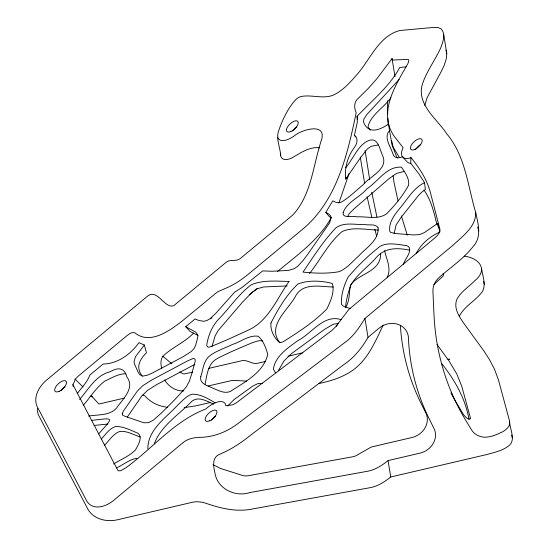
<?xml version="1.0" encoding="UTF-8"?>
<svg xmlns="http://www.w3.org/2000/svg" width="548" height="548" viewBox="0 0 548 548"><rect width="100%" height="100%" fill="white"/><g stroke="black" fill="none" stroke-linecap="round" stroke-linejoin="round"><path stroke-width="0.82" d="M380.607 253.286C381.36 271.582 359.735 273.116 351.028 284.33M280.658 155.447C280.192 147.57 276.226 139.576 278.302 131.753C281.987 120.985 286.727 110.511 293.981 101.654A7.453 3.425 -43.1 0 1 301.674 96.393C312.682 94.489 324.622 99.763 334.965 94.331C343.343 89.845 349.905 82.707 356.063 75.617C369.832 60.691 378.408 35.928 399.882 30.517L433.756 27.4L438.174 27.564L441.195 28.928C446.058 34.236 442.859 42.141 440.681 47.957C434.865 60.897 425.686 72.343 421.844 86.132C417.72 105.805 437.592 119.519 446.915 134.02C465.396 155.995 467.745 185.751 475.63 212.24L475.698 212.542C478.26 223.906 482.035 237.421 472.835 246.895C463.587 258.622 451.031 267.109 439.845 276.815A18.632 16.419 -27.7 0 0 432.927 291.426L434.002 314.874A282.426 248.902 -27.7 0 0 465.684 420.227L471.438 429.748A18.632 16.413 -27.6 0 0 484.364 437.208C490.905 437.304 497.111 434.461 502.879 431.646A22.982 10.419 -9.2 0 0 509.311 425.248L509.585 421.104L498.447 379.935L494.46 369.105L489.535 359.7L483.966 351.056L464.793 324.683C459.69 317.491 453.196 308.449 456.881 299.283C461.046 291.536 468.862 286.789 474.883 280.617C489.028 269.157 478.308 257.601 464.149 256.176M205.13 384.121C206.891 375.154 207.952 363.31 217.214 358.618C228.454 352.638 240.284 347.829 251.998 342.843C255.402 341.842 259.17 339.774 262.766 341.089M345.514 307.223C346.281 299.605 348.24 292.029 350.973 284.878C356.81 274.808 366.619 267.862 374.537 259.533C383.621 247.559 396.088 247.456 409.705 250.141M443.729 34.558L446.784 53.807L446.271 58.814L444.277 65.198L440.982 72.028L427.111 97.715L424.775 105.422M481.678 268.746C482.583 276.932 487.371 286.755 480.637 293.769C473.972 301.708 463.957 306.866 459.272 316.367M394.163 233.455L396.122 224.94L401.225 217.207L418.446 195.506L421.885 192.095L425.378 189.54L424.549 182.676L418.59 173.415L410.753 163.345A18.632 8.556 -43.1 0 1 406.986 161.653L403.15 157.488M410.753 163.345L410.849 157.742A18.632 8.556 -43.1 0 1 403.109 147.652L395.875 138.459C376.435 114.388 395.416 85.55 407.911 63.602L408.781 60.917A6.494 2.98 -43.1 0 0 407.952 59.369L392.772 60.04A6.494 2.98 -43.1 0 1 392.046 58.588L376.647 79.035L368.105 88.591L358.878 97.736C354.022 101.291 353.734 107.449 356.186 112.683C347.322 155.392 336.486 202.472 300.544 230.968L248.066 274.411A52.019 23.893 -43.1 0 1 229.53 286.59L217.467 291.913L182.039 321.162C169.51 330.759 150.029 345.13 134.897 332.876C132.089 331.574 129.17 334.061 126.992 335.623L77.953 376.394L75.131 379.223A18.632 8.556 -43.1 0 1 72.877 384.628L73.274 386.6M350.617 284.939C348.788 292.598 350.09 300.955 345.391 307.784M378.106 144.98L371.215 146.289L367.455 148.864L360.015 158.372L345.713 179.038C344.37 167.62 347.706 156.187 354.652 147.097C357.234 143.535 358.488 138.432 354.392 135.349L357.323 122.334L357.063 116.347C371.763 100.764 389.525 86.468 399.773 67.473L406.178 66.883M37.634 408.472L37.189 410.062L38.271 414.672L88.098 509.578C94.331 519.997 107.922 522.381 118.895 519.449L191.793 502.406C196.068 501.228 200.561 501.756 204.781 502.886C220.029 508.222 236.277 512.373 252.457 508.989L369.037 487.871C377.271 486.651 384.374 482.117 390.724 476.993L487.165 454.443C494.549 452.374 502.413 450.751 508.606 445.928C516.511 439.852 509.53 429.207 509.647 421.371M211.953 346.541L215.179 335.766L218.118 330.615L242.565 302.078L252.032 292.372L257.587 288.652L263.533 286.967L287.214 285.933M347.884 216.234L349.24 213.638L353.755 209.096L389.087 178.593L396.56 173.449L403.842 171.476M345.713 179.038L346.178 177.477M349.117 173.442L338.911 202.897M154.262 443.866C160.913 425.871 178.792 414.713 191.745 401.389C198.486 395.766 207.062 401.369 213.734 404.177M387.169 277.398C391.758 268.698 386.361 259.218 384.621 250.594M383.196 325.039C375.627 340.849 368.523 358.118 354.289 369.153C343.849 377.045 331.115 380.956 318.477 383.662M336.52 326.32L337.965 323.368M403.294 264.616C404.143 259.896 414.802 249.025 406.678 245.579C398.019 244.696 388.148 241.874 380.059 246.36C368.407 255.395 357.659 265.862 348.144 277.124C343.945 285.316 340.849 295.077 341.431 304.284C343.411 307.223 347.343 307.476 350.446 308.497M278.35 370.708L284.008 360.94L291.433 353.686L324.601 329.321L333.157 324.32L338.561 323.293M127.314 417.014L141.829 395.944L147.446 390.45L156.283 384.819L194.903 364.358M416.131 253.758C420.953 243.785 429.988 236.551 439.88 231.996L437.653 223.392L424.358 232.626L419.638 234.558L413.836 234.955L395.368 233.537L390.799 232.414L389.806 231.503C388.388 222.44 394.594 214.72 399.958 208.137C407.623 199.26 413.48 187.827 424.549 182.676M331.471 217.837L329.232 216.59L325.807 212.343L332.794 200.835C335.609 202.465 339.068 203.76 342.027 201.719C349.775 196.985 356.193 190.416 363.194 184.703C369.688 176.442 388.08 169.606 382.908 156.276C379.278 148.981 378.339 135.349 366.749 141.425C356.933 147.213 352.878 159.461 345.61 167.777M331.465 217.378C318.765 240.113 296.948 255.272 277.425 271.582M475.698 212.542C476.123 226.831 462.382 236.304 453.134 245.114L364.947 318.429C359.557 327.183 353.782 335.999 345.35 342.151L238.503 423.118C227.454 431.694 213.987 437.201 199.904 437.345C193.567 437.516 186.964 438.893 182.196 443.359L115.532 498.769C108.196 505.79 93.503 512.085 86.687 500.906L36.86 406.006C33.127 396.218 39.579 385.758 47.094 379.668L146.46 297.071C157.146 286.529 164.811 310.12 174.024 305.455L226.42 262.074C230.386 258.978 236.339 261.91 240.223 258.567L292.529 215.254C311.723 195.067 313.066 164.441 321.731 139.247C326.163 121.793 300.194 130.219 293.749 136.281A18.796 8.631 -43.1 0 1 283.364 140.589A18.817 8.645 -43.1 0 1 277.747 137.377M368.023 337.356C361.838 348.172 353.878 357.981 343.391 364.893L250.511 435.283C240.832 443.12 230.366 449.977 218.775 454.621C210.987 458.655 214.042 468.355 215.35 474.986C218.789 489.57 235.983 497.152 249.792 492.59L366.372 471.472C374.613 470.28 381.703 465.704 388.059 460.594L420.015 453.128A18.632 16.419 -27.7 0 0 434.66 429.92L428.659 417.699A253.971 223.824 -27.7 0 1 408.685 342.856L408.445 339.438A18.632 16.419 -27.7 0 0 398.615 324.567A18.632 16.419 -27.7 0 0 378.997 328.238L368.023 337.356L364.947 318.429M309.599 273.438C320.45 259.567 328.595 243.031 342.096 231.537C353.357 226.509 366.413 229.893 378.339 230.057M83.193 405.465C90.208 397.307 96.03 387.813 104.641 381.196C111.271 378.154 118.354 373.674 125.821 373.777M77.337 393.485C81.666 387.546 87.283 382.161 89.81 375.127L103.195 364.002C117.601 363.927 130.78 354.083 138.98 342.671L144.35 345.014L146.439 352.754C139.459 359.741 135.52 367.242 142.151 376.017M79.583 399.465C88.598 389.196 95.797 375.298 110.148 371.75C118.265 367.078 124.191 367.468 126.889 376.962C135.288 388.279 122.67 398.971 116.662 407.911C109.881 415.884 97.982 414.391 88.687 416.09M399.074 79.515L366.927 114.45L363.906 119.005L363.482 121.957C368.249 134.863 380.456 129.91 388.573 123.917L389.525 130.719L388.82 131.568A6.898 3.172 -43.1 0 0 387.395 134C385.785 140.802 390.745 147.138 392.745 153.399C393.813 158.632 399.047 158.468 402.972 156.57M144.35 345.014L135.438 356.769L134.048 361.577L134.404 363.824L138.267 372.469L139.788 374.716L142.72 376.154L147.535 375.133L152.399 373.003L183.018 356.782L191.129 351.624L194.129 348.501L195.759 345L197.842 336.917L197.787 335.102L195.718 332.095L185.704 326.724L195.047 318.984L198.979 320.525L203.835 321.286L206.822 320.573L209.953 318.731L215.57 313.579L234.654 292.118L242.038 287.488L262.663 270.918L272.315 271.246L288.536 270.404L294.276 268.636L297.653 266.328L303.099 260.451L307.592 254.498L329.547 223.002L330.773 218.926L330.786 216.131L328.91 214.124L325.807 212.343M98.503 434.016C114.532 416.199 113.984 417.919 91.311 420.426M104.552 445.264C109.319 440.482 113.128 433.858 119.752 431.44C126.951 430.66 133.582 434.831 140.254 436.962M101.229 439.058C105.613 434.639 109.244 428.529 115.477 426.543C123.403 426.228 130.897 430.344 138.069 433.317C143.124 437.489 137.849 445.332 135.534 449.908C129.355 456.107 120.957 459.443 113.594 463.964M227.632 406.027L234.01 399.608L252.738 386.066L258.327 383.408L262.266 383.538M390.882 97.702C384.134 107.538 370.688 114.779 368.003 126.8L370.263 130.273M433.872 284.528L442.531 276.603A7.453 3.377 -9.2 0 0 443.065 273.575M193.663 333.013C184.628 342.562 171.832 347.384 162.701 356.529C160.18 360.159 160.872 364.749 161.728 368.79M210.761 318.861L212.076 317.772M257.122 288.392L251.142 293.344A52.019 23.893 -43.1 0 1 249.285 294.845M116.587 467.862C123.293 464.91 129.451 459.265 136.836 458.381M124.382 398.095L98.976 404.034L91.071 395.567M192.615 372.119L184.128 373.955L182.744 373.709L179.819 371.88M208.391 368.468L242.435 360.591C247.566 359.803 252.094 364.338 257.252 363.345L265.54 361.427M287.926 356.248L302.845 352.796M208.096 386.004L230.53 380.812A7.453 3.377 -9.2 0 1 235.866 380.511L246.751 381.113M209.932 402.588L195.807 405.856L184.155 407.644M94.03 425.454L107.757 424.063M183.854 390.916C176.079 391.347 168.428 386.607 164.674 379.894M90.153 396.423L92.359 396.718M167.715 407.301C159.194 406.417 150.919 402.677 145.193 396.211A7.453 3.377 -9.2 0 0 142.87 395.067M333.232 287.015C320.854 286.803 303.852 282.391 296.057 295.221C288.878 309.593 266.184 325.519 279.87 342.719M341.137 319.703C323.758 313.723 311.298 334.013 297.605 340.767C287.885 348.014 275.062 356.166 273.39 369.263L275.486 372.804M197.958 335.424L190.231 331.567L185.704 326.724M162.756 356.221L171.976 363.865M213.117 464.67L220.378 468.417L243.141 475.643A7.453 3.377 -9.2 0 0 248.539 475.664L352.46 456.833A7.453 3.377 -9.2 0 0 357.495 454.861L371.222 447.045L411.836 437.551A18.632 16.419 -27.7 0 0 426.481 414.343L420.487 402.129A253.964 223.824 -27.7 0 1 400.506 327.279L400.362 325.231M215.063 402.842C208.213 398.684 200.383 393.93 192.115 394.204C186.409 395.786 182.546 400.773 178.258 404.506C166.51 417.651 147.741 429.187 147.85 448.826M75.131 379.223L83.049 386.984M354.392 135.349L355.933 136.904M399.396 157.454L393.169 147.111L391.669 140.829M436.934 344.322L449.1 361.077L456.751 373.852L461.868 386.6L470.595 418.706C467.93 420.097 465.19 416.631 463.69 414.843A18.632 16.419 -27.7 0 1 463.259 414.172L457.512 404.65A282.426 248.902 -27.7 0 1 450.935 392.985M441.606 363.461C454.703 379.949 465.485 398.574 469.013 419.604M423.899 189.923C431.084 199.993 433.948 212.192 436.783 224.009M397.232 158.173L392.06 145.097L389.525 130.719M410.849 157.742L410.603 157.139C419.015 167.421 426.611 178.792 430.187 191.711L440.003 229.646C440.16 233.078 437.236 235.729 434.927 237.88L348.85 309.435L335.547 326.903L331.91 330.43L236.668 402.609L232.845 404.787L225.824 405.773A18.632 8.556 -43.1 0 0 205.719 409.02C174.36 420.974 152.502 448.47 125.924 467.759L120.793 470.711L118.834 470.89L117.71 470.109L72.877 384.628M401.348 215.885L407.274 235.119M511.579 435.023L512.312 437.763M374.818 229.208L376.757 236.599M477.664 226.968L478.685 230.968M371.756 217.001L367.112 196.821M483.672 281.556L484.343 284.412M398.067 201.068L393.971 182.1L393.094 175.401M371.736 192.232L376.928 217.029M446.784 53.807L446.01 50.163M364.687 183.649L360.262 157.091M392.046 58.588L394.998 76.754M388.059 460.594L390.724 476.993M437.653 223.392L438.311 227.482M365.078 150.577L369.715 179.737M357.063 116.347L357.522 119.231M387.703 114.011L387.422 100.777M387.922 118.238L388.279 124.985M415.596 149.515A7.453 3.425 -43.1 0 1 420.405 144.617M211.302 420.254A7.453 3.425 -43.1 0 1 215.46 416.35M292.598 130.938A7.453 3.425 -43.1 0 1 296.756 127.033M319.779 147.885A37.422 17.187 -43.1 0 0 306.866 149.755L301.359 152.371L291.31 158.269A18.646 8.562 -43.1 0 1 280.624 154.022M60.828 390.799A7.453 3.425 -43.1 0 1 64.986 386.895M289.015 281.494C277.22 298.078 268.89 320.046 249.607 329.526C236.4 335.582 223.228 341.815 209.658 347.007C208.035 347.932 206.363 346.096 206.802 344.5C208.521 334.575 212.473 325.135 219.81 318.039C230.242 306.969 238.962 293.913 251.251 284.782C262.834 279.775 276.939 281.165 289.015 281.494M200.767 376.716C199.164 384.011 208.356 385.847 213.165 388.306C218.529 390.464 224.714 394.094 230.53 391.341C244.99 381.805 263.506 372.688 267.76 354.309C265.903 347.87 263.41 340.726 258.252 336.246C249.121 334.807 240.825 341.863 232.441 344.445C224.303 348.555 214.98 351.083 208.069 357.262C203.322 362.564 202.883 370.229 200.767 376.716M343.178 212.658C342.171 219.056 353.789 215.296 356.796 216.844C366.571 216.255 378.189 220.015 386.744 213.679C394.998 205.192 402.896 195.794 408.541 185.361C409.781 178.744 404.931 172.497 401.574 167.195C386.957 165.839 377.771 181.826 366.756 188.95C360.015 197.335 346.672 201.972 343.178 212.658M122.156 413.856L122.711 415.22L125.293 416.446L143.912 422.782L148.577 422.659L153.406 420.158L162.338 412.144L175.155 399.307L186.169 387.114L189.423 381.086L191.937 373.181L195.15 361.529L195.239 359.735L194.656 358.824L193.095 358.433L187.156 361.105L151.762 379.976L142.925 385.607L137.308 391.108L123.506 410.911L122.156 413.856M378.134 227.934C378.723 240.778 366.153 247.6 358.659 256.012C352.412 261.485 346.966 268.609 339.013 271.692C327.355 273.829 314.49 273.308 303.01 272.116C313.168 257.026 323.204 241.189 335.808 227.941C344.11 221.673 355.399 224.968 364.961 224.564C368.927 225.55 375.983 223.413 378.134 227.934M270.986 322.936C270.089 329.889 274.041 337.876 279.247 342.267A9.343 4.288 -43.1 0 0 283.179 341.747C298.489 332.088 314.203 321.957 326.875 308.921C330.458 301.475 334.951 291.591 332.335 283.501C321.964 280.603 308.058 279.932 297.879 284.035C286.501 294.838 278.124 309.051 270.986 322.936M449.435 359.132L447.956 359.42A18.632 16.419 -27.7 0 0 449.435 359.132M414.87 149.412A7.453 3.425 -43.1 0 0 421.994 139.61A7.453 3.425 -43.1 0 0 412.034 144.008A7.453 3.425 -43.1 0 0 414.87 149.412M209.617 420.823A7.453 3.425 -43.1 0 0 216.741 411.014A7.453 3.425 -43.1 0 0 206.781 415.418A7.453 3.425 -43.1 0 0 209.617 420.823M290.913 131.506A7.453 3.425 -43.1 0 0 298.044 121.697A7.453 3.425 -43.1 0 0 288.077 126.102A7.453 3.425 -43.1 0 0 290.913 131.506M59.143 391.361A7.453 3.425 -43.1 0 0 66.267 381.559A7.453 3.425 -43.1 0 0 56.307 385.956A7.453 3.425 -43.1 0 0 59.143 391.361"/></g></svg>
